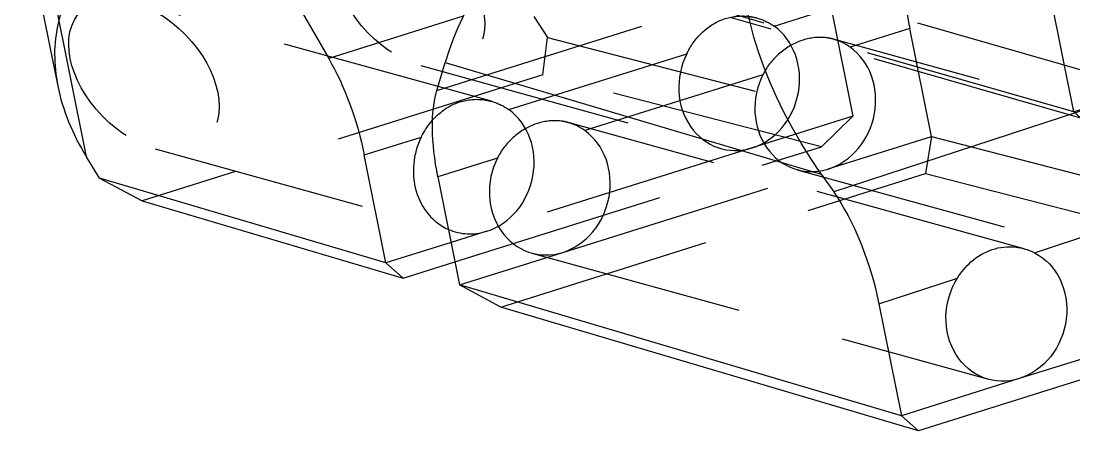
# Model space of a CAD drawing. Header units: millimetres. Extents: x -115 to -14, y 12 to 52.
# Drawn here: x -114.66 to -83.52, y 11.92 to 24.02 of the extents above; entities that cross this region are included whole.
import ezdxf

# ---------------------------------------------------------------- set-up
doc = ezdxf.new("R2010")
doc.units = ezdxf.units.MM
doc.linetypes.add('HIDDEN', pattern=[9.525, 6.35, -3.175])
doc.layers.get('0').update_dxf_attribs({"color": 253, "lineweight": 70, "true_color": 0x8faf8f})
doc.layers.add('Hidden', color=98, linetype='HIDDEN', lineweight=70, true_color=0x054805)

msp = doc.modelspace()

# ---------------------------------------------------------------- linework, layer by layer
at = {"color": 98, "lineweight": -3, "true_color": 0x054805}
for p, q in [((-114.66, 27.509), (-113.575, 22.104)), ((-112.726, 20.012), (-114.156, 27.136)), ((-106.733, 24.94), (-105.562, 22.917)), ((-101.583, 24.165), (-105.562, 22.917)), ((-75.886, 23.805), (-90.627, 18.975)), ((-102.364, 21.971), (-102.12, 22.795)), ((-102.12, 22.795), (-90.996, 19.504)), ((-104.51, 20.069), (-102.823, 20.598)), ((-112.341, 19.386), (-112.726, 20.012)), ((-103.871, 16.88), (-104.51, 20.069)), ((-112.341, 19.386), (-111.079, 18.714)), ((-103.871, 16.88), (-112.341, 19.386)), ((-102.333, 19.424), (-101.693, 16.236)), ((-90.996, 19.504), (-90.627, 18.975)), ((-84.689, 17.182), (-79.018, 19.04)), ((-111.079, 18.714), (-103.358, 16.43)), ((-101.944, 17.484), (-103.871, 16.88)), ((-103.871, 16.88), (-103.358, 16.43)), ((-103.358, 16.43), (-101.828, 16.91)), ((-100.47, 15.576), (-101.693, 16.236)), ((-88.628, 12.37), (-101.693, 16.236)), ((-89.291, 15.674), (-86.966, 16.435)), ((-74.727, 16.123), (-88.116, 11.92)), ((-77.289, 15.925), (-85.139, 13.464)), ((-88.116, 11.92), (-100.47, 15.576)), ((-89.291, 15.674), (-88.628, 12.37)), ((-85.139, 13.464), (-88.628, 12.37)), ((-88.628, 12.37), (-88.116, 11.92))]:
    msp.add_line(p, q, dxfattribs=at)
for centre, major_axis, ratio, start_param, end_param in [((-95.29, 24.936), (6.361, 5.907), 0.531222, 0.839713, 2.410509), ((-108.313, 21.297), (-4.582, 3.978), 0.69811, 0.735576, 1.14799), ((-101.273, 19.722), (0.532, 1.928), 0.884322, 1.353183, 3.011946)]:
    msp.add_ellipse(centre, major_axis=major_axis, ratio=ratio, start_param=start_param, end_param=end_param, dxfattribs=at)
at = {"color": 98, "lineweight": -3, "true_color": 0x054805, "extrusion": (-2.79893e-16, 3.09457e-16, -1)}
msp.add_ellipse((-84.108, 21.628), major_axis=(-8.005, 7.746), ratio=0.596773, start_param=5.029405, end_param=6.600201, dxfattribs=at)
at = {"color": 98, "lineweight": -3, "true_color": 0x054805, "extrusion": (-1.12243e-15, 3.66213e-15, -1)}
msp.add_ellipse((-106.252, 20.584), major_axis=(1.179, -3.822), ratio=0.390718, start_param=4.181209, end_param=4.966607, dxfattribs=at)
at = {"color": 98, "lineweight": -3, "true_color": 0x054805, "extrusion": (-3.56675e-16, 1.168e-15, -1)}
msp.add_ellipse((-100.591, 18.909), major_axis=(-1.179, 3.822), ratio=0.390718, start_param=4.966607, end_param=5.752005, dxfattribs=at)
at = {"color": 98, "lineweight": -3, "true_color": 0x054805, "extrusion": (-3.3283e-16, 9.13942e-16, -1)}
msp.add_ellipse((-91.038, 16.191), major_axis=(1.182, -3.832), ratio=0.390654, start_param=4.026907, end_param=4.966805, dxfattribs=at)
at = {"color": 98, "lineweight": -3, "true_color": 0x054805, "extrusion": (-2.53535e-17, 6.45912e-17, -1)}
for start_param, end_param in [(3.324454, 5.764469), (5.764469, 8.180134)]:
    msp.add_ellipse((-85.522, 15.372), major_axis=(-0.532, -1.928), ratio=0.884322, start_param=start_param, end_param=end_param, dxfattribs=at)
at = {"color": 98, "lineweight": -3, "true_color": 0x054805}
for points, knots in [([(-102.823, 20.598), (-102.81, 20.624), (-102.797, 20.649), (-102.703, 20.822), (-102.605, 20.966), (-102.492, 21.095)], [0.0113492841, 0.0113492841, 0.0113492841, 0.0113492841, 0.0114357776, 0.0114357776, 0.0119437593, 0.0119437593, 0.0119437593, 0.0119437593]), ([(-86.966, 16.435), (-86.857, 16.609), (-86.723, 16.773), (-86.38, 17.078), (-86.16, 17.204), (-85.94, 17.276), (-85.72, 17.348), (-85.472, 17.376), (-85.152, 17.338), (-85.073, 17.322), (-84.997, 17.301)], [0.011827668, 0.011827668, 0.011827668, 0.011827668, 0.012435554, 0.012435554, 0.013194187, 0.013194187, 0.013194187, 0.01395282, 0.01395282, 0.014204535, 0.014204535, 0.014204535, 0.014204535])]:
    msp.add_open_spline(points, degree=3, knots=knots, dxfattribs=at)
msp.add_open_spline([(-84.997, 17.301), (-84.888, 17.272), (-84.784, 17.231), (-84.689, 17.182)], degree=3, dxfattribs=at)
at = {"layer": 'Hidden', "lineweight": -3}
for p, q in [((-102.364, 21.971), (-88.374, 26.357)), ((-83.524, 21.338), (-84.407, 25.739)), ((-82.036, 22.211), (-92.647, 25.251)), ((-72.755, 24.714), (-83.524, 21.338)), ((-100.75, 21.652), (-111.361, 24.583)), ((-83.524, 21.338), (-94.134, 24.378)), ((-92.387, 23.869), (-90.7, 24.398)), ((-90.7, 24.398), (-90.06, 21.209)), ((-99.499, 24.158), (-99.096, 23.538)), ((-83.323, 21.159), (-93.648, 24.118)), ((-88.377, 23.799), (-90.137, 23.248)), ((-87.737, 20.611), (-88.377, 23.799)), ((-99.229, 22.437), (-99.096, 23.538)), ((-99.096, 23.538), (-90.06, 21.209)), ((-77.14, 19.761), (-90.632, 23.487)), ((-100.238, 21.408), (-94.973, 23.059)), ((-99.229, 22.437), (-111.079, 18.714)), ((-102.84, 22.708), (-93.955, 20.255)), ((-90.987, 20.313), (-99.229, 22.437)), ((-92.722, 22.437), (-97.988, 20.787)), ((-90.06, 21.209), (-93.04, 20.275)), ((-90.987, 20.313), (-90.06, 21.209)), ((-83.323, 21.159), (-83.524, 21.338)), ((-84.992, 17.3), (-98.482, 21.026)), ((-90.79, 19.654), (-87.737, 20.611)), ((-87.737, 20.611), (-87.912, 19.521)), ((-87.737, 20.611), (-73.8, 17.019)), ((-110.69, 20.248), (-101.806, 17.794)), ((-101.828, 16.91), (-90.987, 20.313)), ((-93.04, 20.275), (-100.89, 17.814)), ((-100.573, 19.976), (-102.333, 19.424)), ((-98.64, 17.193), (-90.79, 19.654)), ((-91.705, 19.633), (-78.204, 15.905)), ((-100.47, 15.576), (-87.912, 19.521)), ((-87.912, 19.521), (-74.727, 16.123)), ((-100.89, 17.814), (-101.944, 17.484)), ((-101.693, 16.236), (-98.64, 17.193)), ((-99.555, 17.173), (-86.055, 13.444))]:
    msp.add_line(p, q, dxfattribs=at)
for centre in [(-103.175, 24.876), (-111.025, 22.415)]:
    msp.add_ellipse(centre, major_axis=(-1.855, 1.907), ratio=0.645298, dxfattribs=at)
for centre, major_axis, ratio, start_param, end_param in [((-108.313, 21.297), (-4.582, 3.978), 0.69811, 5.877044, 7.018761), ((-86.519, 23.32), (-1.214, 3.811), 0.420194, 0.527433, 1.312831), ((-93.423, 22.183), (0.532, 1.928), 0.884322, 3.660309, 5.967435), ((-93.423, 22.183), (0.532, 1.928), 0.884322, 1.353183, 3.660309), ((-91.173, 21.561), (0.532, 1.928), 0.884322, 3.660309, 5.967435), ((-91.173, 21.561), (0.532, 1.928), 0.884322, 1.353183, 3.660309), ((-101.273, 19.722), (0.532, 1.928), 0.884322, 3.660309, 5.967435), ((-99.023, 19.1), (0.532, 1.928), 0.884322, 3.660309, 5.967435), ((-99.023, 19.1), (0.532, 1.928), 0.884322, 1.353183, 3.660309), ((-101.273, 19.722), (0.532, 1.928), 0.884322, 3.011946, 3.660309)]:
    msp.add_ellipse(centre, major_axis=major_axis, ratio=ratio, start_param=start_param, end_param=end_param, dxfattribs=at)
for points, knots in [([(-94.973, 23.059), (-94.96, 23.085), (-94.946, 23.11), (-94.813, 23.356), (-94.653, 23.568), (-94.272, 23.904), (-94.051, 24.028), (-93.83, 24.097), (-93.609, 24.166), (-93.36, 24.19), (-93.048, 24.148), (-92.978, 24.134), (-92.91, 24.116)], [0.011349284, 0.011349284, 0.011349284, 0.011349284, 0.011435778, 0.011435778, 0.012195652, 0.012195652, 0.012955527, 0.012955527, 0.012955527, 0.013715402, 0.013715402, 0.013936636, 0.013936636, 0.013936636, 0.013936636]), ([(-92.91, 24.116), (-92.744, 24.071), (-92.587, 24), (-92.43, 23.899), (-92.409, 23.884), (-92.387, 23.869)], [0.0139366358, 0.0139366358, 0.0139366358, 0.0139366358, 0.014475277, 0.014475277, 0.0145617705, 0.0145617705, 0.0145617705, 0.0145617705]), ([(-90.642, 23.489), (-90.707, 23.507), (-90.773, 23.52), (-91.069, 23.558), (-91.31, 23.531), (-91.752, 23.393), (-91.982, 23.272), (-92.386, 22.942), (-92.56, 22.734), (-92.696, 22.489), (-92.709, 22.463), (-92.722, 22.437)], [0.005496655, 0.005496655, 0.005496655, 0.005496655, 0.005717889, 0.005717889, 0.006477764, 0.006477764, 0.007237638, 0.007237638, 0.007997513, 0.007997513, 0.008084007, 0.008084007, 0.008084007, 0.008084007]), ([(-90.137, 23.248), (-90.158, 23.263), (-90.18, 23.277), (-90.335, 23.378), (-90.484, 23.446), (-90.642, 23.489)], [0.0048715204, 0.0048715204, 0.0048715204, 0.0048715204, 0.0049580139, 0.0049580139, 0.0054966551, 0.0054966551, 0.0054966551, 0.0054966551]), ([(-102.492, 21.095), (-102.436, 21.159), (-102.376, 21.22), (-102.123, 21.443), (-101.901, 21.567), (-101.68, 21.636), (-101.459, 21.705), (-101.21, 21.729), (-100.898, 21.687), (-100.829, 21.673), (-100.76, 21.655)], [0.011943759, 0.011943759, 0.011943759, 0.011943759, 0.012195652, 0.012195652, 0.012955527, 0.012955527, 0.012955527, 0.013715402, 0.013715402, 0.013936636, 0.013936636, 0.013936636, 0.013936636]), ([(-100.76, 21.655), (-100.594, 21.61), (-100.438, 21.54), (-100.28, 21.438), (-100.259, 21.423), (-100.238, 21.408)], [0.0139366358, 0.0139366358, 0.0139366358, 0.0139366358, 0.014475277, 0.014475277, 0.0145617705, 0.0145617705, 0.0145617705, 0.0145617705]), ([(-98.492, 21.029), (-98.557, 21.046), (-98.623, 21.059), (-98.92, 21.097), (-99.16, 21.071), (-99.602, 20.932), (-99.832, 20.811), (-100.236, 20.481), (-100.41, 20.273), (-100.546, 20.028), (-100.56, 20.002), (-100.573, 19.976)], [0.005496655, 0.005496655, 0.005496655, 0.005496655, 0.005717889, 0.005717889, 0.006477764, 0.006477764, 0.007237638, 0.007237638, 0.007997513, 0.007997513, 0.008084007, 0.008084007, 0.008084007, 0.008084007]), ([(-97.988, 20.787), (-98.009, 20.802), (-98.03, 20.817), (-98.185, 20.918), (-98.335, 20.986), (-98.492, 21.029)], [0.0048715204, 0.0048715204, 0.0048715204, 0.0048715204, 0.0049580139, 0.0049580139, 0.0054966551, 0.0054966551, 0.0054966551, 0.0054966551])]:
    msp.add_open_spline(points, degree=3, knots=knots, dxfattribs=at)

doc.saveas('drawing.dxf')
